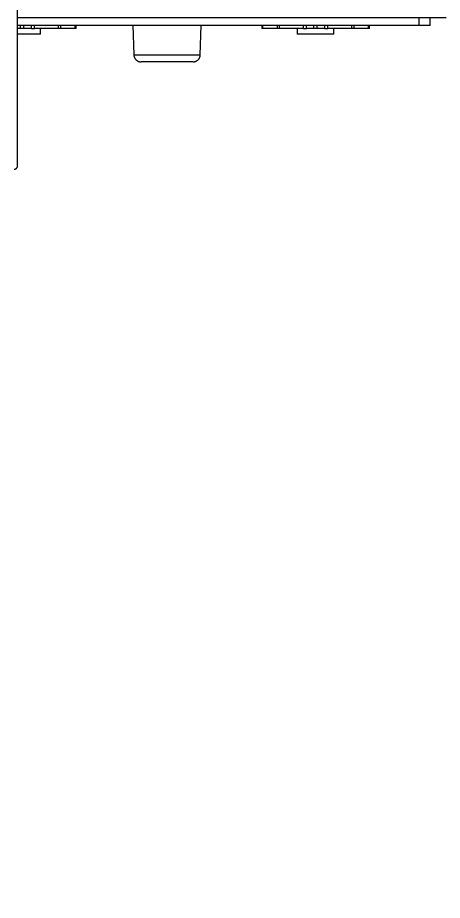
# Model space of a CAD drawing. Header units: millimetres. Extents: x -10881 to 8954, y -8695 to 5624.
# Drawn here: x -3737 to -2579, y -2631 to -223 of the extents above; entities that cross this region are included whole.
import ezdxf

# ---------------------------------------------------------------- set-up
doc = ezdxf.new("R2010")
doc.units = ezdxf.units.MM
for name, color, linetype in [('DIKOM_ОБЪЕКТ', 7, 'Continuous'), ('DIKOM_РАЗМЕР_ЗОНА', 7, 'Continuous'), ('DIKOM_РАЗМЕР_ОБЪЕКТА', 7, 'Continuous')]:
    doc.layers.add(name, color=color, linetype=linetype)
doc.styles.add('style1', font='arial.ttf', dxfattribs={"width": 0.8})
doc.dimstyles.new('1-50', dxfattribs={"dimtxt": 300, "dimasz": 200, "dimexe": 100, "dimexo": 0, "dimgap": 100, "dimtad": 1, "dimtxsty": 'style1', "dimcen": 200, "dimclrd": 7, "dimclre": 7, "dimclrt": 7, "dimadec": 1, "dimazin": 2, "dimtfac": 1, "dimtmove": 0, "dimatfit": 2, "dimfxl": 0, "dimlwd": 25, "dimlwe": 18, "dimarcsym": 0})

# ---------------------------------------------------------------- blocks, each defined once
blk = doc.blocks.new('*D9')
at = {"layer": 'Defpoints', "color": 0, "transparency": 16777216}
for p in [(-9534, 4149), (-6877.1, 4149), (-2715.7, -5051.1)]:
    blk.add_point(p, dxfattribs=at)
at = {"layer": 'DIKOM_РАЗМЕР_ОБЪЕКТА', "color": 7, "lineweight": 18, "transparency": 16777216}
for p, q in [((-6877.1, 4149), (-9634, 4149)), ((-2715.7, -5051.1), (-9634, -5051.1))]:
    blk.add_line(p, q, dxfattribs=at)
at = {"layer": 'DIKOM_РАЗМЕР_ОБЪЕКТА', "color": 7, "lineweight": 25, "transparency": 16777216}
blk.add_line((-9534, -4851.1), (-9534, 3949), dxfattribs=at)
at = {"layer": 'DIKOM_РАЗМЕР_ОБЪЕКТА', "color": 7, "transparency": 16777216}
for points in [[(-9567.3, 3949), (-9500.7, 3949), (-9534, 4149)], [(-9567.3, -4851.1), (-9500.7, -4851.1), (-9534, -5051.1)]]:
    blk.add_solid(points, dxfattribs=at)
at = {"layer": 'DIKOM_РАЗМЕР_ОБЪЕКТА', "color": 7, "transparency": 16777216, "insert": (-9787.2, -451.1), "char_height": 300, "attachment_point": 5, "rotation": 90, "style": 'style1'}
blk.add_mtext('9200', dxfattribs=at)
blk = doc.blocks.new('*D10')
at = {"layer": 'Defpoints', "color": 0, "transparency": 16777216}
for p in [(-7152.7, 2730.8), (7385.2, 911.3), (7385.2, -7693.8)]:
    blk.add_point(p, dxfattribs=at)
at = {"layer": 'DIKOM_РАЗМЕР_ОБЪЕКТА', "color": 7, "lineweight": 18, "transparency": 16777216}
for p, q in [((-7152.7, 2730.8), (-7152.7, -7793.8)), ((7385.2, 911.3), (7385.2, -7793.8))]:
    blk.add_line(p, q, dxfattribs=at)
at = {"layer": 'DIKOM_РАЗМЕР_ОБЪЕКТА', "color": 7, "lineweight": 25, "transparency": 16777216}
blk.add_line((-6952.7, -7693.8), (7185.2, -7693.8), dxfattribs=at)
at = {"layer": 'DIKOM_РАЗМЕР_ОБЪЕКТА', "color": 7, "transparency": 16777216}
for points in [[(-6952.7, -7660.4), (-6952.7, -7727.1), (-7152.7, -7693.8)], [(7185.2, -7660.4), (7185.2, -7727.1), (7385.2, -7693.8)]]:
    blk.add_solid(points, dxfattribs=at)
at = {"layer": 'DIKOM_РАЗМЕР_ОБЪЕКТА', "color": 7, "transparency": 16777216, "insert": (116.2, -7440.6), "char_height": 300, "attachment_point": 5, "style": 'style1'}
blk.add_mtext('14500', dxfattribs=at)
blk = doc.blocks.new('*D11')
at = {"layer": 'Defpoints', "color": 0, "transparency": 16777216}
for p in [(-7028.4, 5624.1), (-10431.3, -7165.9), (-2784.8, -7165.9)]:
    blk.add_point(p, dxfattribs=at)
at = {"layer": 'DIKOM_РАЗМЕР_ЗОНА', "color": 7, "lineweight": 18, "transparency": 16777216}
for p, q in [((-7028.4, 5624.1), (-10531.3, 5624.1)), ((-2784.8, -7165.9), (-10531.3, -7165.9))]:
    blk.add_line(p, q, dxfattribs=at)
at = {"layer": 'DIKOM_РАЗМЕР_ЗОНА', "color": 7, "lineweight": 25, "transparency": 16777216}
blk.add_line((-10431.3, 5424.1), (-10431.3, -6965.9), dxfattribs=at)
at = {"layer": 'DIKOM_РАЗМЕР_ЗОНА', "color": 7, "transparency": 16777216}
for points in [[(-10464.6, 5424.1), (-10397.9, 5424.1), (-10431.3, 5624.1)], [(-10464.6, -6965.9), (-10397.9, -6965.9), (-10431.3, -7165.9)]]:
    blk.add_solid(points, dxfattribs=at)
at = {"layer": 'DIKOM_РАЗМЕР_ЗОНА', "color": 7, "transparency": 16777216, "insert": (-10684.4, -770.9), "char_height": 300, "attachment_point": 5, "rotation": 90, "style": 'style1'}
blk.add_mtext('12800', dxfattribs=at)
blk = doc.blocks.new('*D12')
at = {"layer": 'Defpoints', "color": 0, "transparency": 16777216}
for p in [(-9113.3, 3014), (8954.2, 2756.5), (8954.2, -8594.5)]:
    blk.add_point(p, dxfattribs=at)
at = {"layer": 'DIKOM_РАЗМЕР_ЗОНА', "color": 7, "lineweight": 18, "transparency": 16777216}
for p, q in [((-9113.3, 3014), (-9113.3, -8694.5)), ((8954.2, 2756.5), (8954.2, -8694.5))]:
    blk.add_line(p, q, dxfattribs=at)
at = {"layer": 'DIKOM_РАЗМЕР_ЗОНА', "color": 7, "lineweight": 25, "transparency": 16777216}
blk.add_line((-8913.3, -8594.5), (8754.2, -8594.5), dxfattribs=at)
at = {"layer": 'DIKOM_РАЗМЕР_ЗОНА', "color": 7, "transparency": 16777216}
for points in [[(-8913.3, -8561.2), (-8913.3, -8627.8), (-9113.3, -8594.5)], [(8754.2, -8561.2), (8754.2, -8627.8), (8954.2, -8594.5)]]:
    blk.add_solid(points, dxfattribs=at)
at = {"layer": 'DIKOM_РАЗМЕР_ЗОНА', "color": 7, "transparency": 16777216, "insert": (-79.6, -8341.3), "char_height": 300, "attachment_point": 5, "style": 'style1'}
blk.add_mtext('18000', dxfattribs=at)

msp = doc.modelspace()

# ---------------------------------------------------------------- linework, layer by layer
at = {"layer": 'DIKOM_ОБЪЕКТ', "color": 7, "linetype": 'Continuous', "lineweight": 15}
for p, q in [((-3737.157, -626.684), (-3737.157, 1679.632)), ((-2642.526, -244.3), (-2642.526, -223.302)), ((-2612.358, -244.294), (-2612.358, -223.3)), ((-3729.03, -253.053), (-3729.03, -244.31)), ((-3720.005, -253.053), (-3720.005, -244.311)), ((-3699.376, -253.043), (-3699.376, -244.311)), ((-3691.304, -253.042), (-3691.304, -244.311)), ((-3674.518, -268.032), (-3674.518, -253.044)), ((-3626.038, -253.047), (-3626.038, -244.313)), ((-3619.37, -253.047), (-3619.37, -244.313)), ((-3580.734, -253.033), (-3580.734, -244.314)), ((-3577.887, -253.032), (-3577.887, -244.314)), ((-3422.952, -244.316), (-3420.278, -324.537)), ((-3238.989, -324.537), (-3236.315, -244.316)), ((-3071.149, -244.314), (-3071.149, -253.032)), ((-3068.303, -253.033), (-3068.303, -244.314)), ((-3029.666, -244.313), (-3029.666, -253.047)), ((-3022.998, -253.047), (-3022.998, -244.313)), ((-2974.518, -253.044), (-2974.518, -268.032)), ((-2957.732, -253.042), (-2957.732, -244.311)), ((-2949.66, -253.043), (-2949.66, -244.311)), ((-2929.03, -253.053), (-2929.03, -244.311)), ((-2920.005, -253.053), (-2920.005, -244.31)), ((-2899.376, -253.043), (-2899.376, -244.31)), ((-2891.304, -253.042), (-2891.304, -244.31)), ((-2874.518, -268.032), (-2874.518, -253.044)), ((-2826.038, -253.047), (-2826.038, -244.308)), ((-2819.37, -253.047), (-2819.37, -244.307)), ((-2780.734, -253.033), (-2780.734, -244.306)), ((-2777.887, -253.032), (-2777.887, -244.306))]:
    msp.add_line(p, q, dxfattribs=at)
at = {"layer": 'DIKOM_ОБЪЕКТ', "color": 7, "linetype": 'Continuous', "lineweight": 15, "flags": 128}
for points in [[(-3737.157, -223.312), (-3729.302, -223.312), (-3701.678, -223.313), (-3673.992, -223.313), (-3646.247, -223.314), (-3618.449, -223.314), (-3590.603, -223.315), (-3562.712, -223.315), (-3534.781, -223.316), (-3506.816, -223.316), (-3478.821, -223.317), (-3450.8, -223.317), (-3422.757, -223.317), (-3394.699, -223.317), (-3366.629, -223.317), (-3338.552, -223.317), (-3310.473, -223.317), (-3282.396, -223.317), (-3254.326, -223.317), (-3226.267, -223.317), (-3198.225, -223.317), (-3170.204, -223.317), (-3142.209, -223.316), (-3114.243, -223.316), (-3086.313, -223.315), (-3058.422, -223.315), (-3030.576, -223.314), (-3002.778, -223.314), (-2975.033, -223.313), (-2947.347, -223.313), (-2919.723, -223.312), (-2892.166, -223.311), (-2864.681, -223.31), (-2837.273, -223.309), (-2809.945, -223.308), (-2782.703, -223.307), (-2755.55, -223.306), (-2728.493, -223.305), (-2701.534, -223.304), (-2674.678, -223.303), (-2647.93, -223.302), (-2621.295, -223.301), (-2594.776, -223.299), (-2568.378, -223.298)], [(-2642.526, -244.3), (-2668.925, -244.301), (-2695.43, -244.302), (-2722.039, -244.304), (-2748.746, -244.305), (-2775.547, -244.306), (-2802.438, -244.307), (-2829.415, -244.308), (-2856.472, -244.309), (-2883.606, -244.309), (-2910.812, -244.31), (-2938.086, -244.311), (-2965.423, -244.312), (-2992.819, -244.312), (-3020.269, -244.313), (-3047.769, -244.313), (-3075.314, -244.314), (-3102.9, -244.314), (-3130.522, -244.315), (-3158.176, -244.315), (-3185.857, -244.315), (-3213.561, -244.315), (-3241.283, -244.316), (-3269.019, -244.316), (-3296.763, -244.316), (-3324.512, -244.316), (-3352.262, -244.316), (-3380.006, -244.316), (-3407.742, -244.316), (-3435.464, -244.315), (-3463.168, -244.315), (-3490.849, -244.315), (-3518.503, -244.315), (-3546.125, -244.314), (-3573.711, -244.314), (-3601.256, -244.313), (-3628.756, -244.313), (-3656.206, -244.312), (-3683.602, -244.312), (-3710.939, -244.311), (-3737.157, -244.31)], [(-3729.03, -253.053), (-3732.888, -253.052), (-3736.391, -253.051), (-3737.157, -253.05)], [(-3720.005, -253.053), (-3720.781, -253.053), (-3721.85, -253.053), (-3723.129, -253.053), (-3724.518, -253.053), (-3725.906, -253.053), (-3727.185, -253.053), (-3728.255, -253.053), (-3729.03, -253.053)], [(-3699.376, -253.043), (-3700.645, -253.044), (-3702.295, -253.045), (-3704.324, -253.047), (-3706.728, -253.048), (-3709.503, -253.049), (-3712.645, -253.051), (-3716.147, -253.052), (-3720.005, -253.053)], [(-3699.376, -253.043), (-3699.051, -253.043), (-3698.4, -253.042), (-3697.469, -253.042), (-3696.323, -253.042), (-3695.043, -253.042), (-3693.718, -253.042), (-3692.442, -253.042), (-3691.304, -253.042)], [(-3626.038, -253.047), (-3634.799, -253.047), (-3643.417, -253.046), (-3651.877, -253.046), (-3660.163, -253.045), (-3668.263, -253.045), (-3676.162, -253.044), (-3683.846, -253.043), (-3691.304, -253.042)], [(-3619.37, -253.047), (-3619.493, -253.047), (-3619.992, -253.047), (-3620.834, -253.047), (-3621.955, -253.047), (-3623.266, -253.047), (-3624.663, -253.047), (-3626.038, -253.047)], [(-3580.734, -253.033), (-3589.267, -253.034), (-3597.951, -253.034), (-3606.773, -253.034), (-3615.716, -253.035), (-3619.37, -253.035)], [(-3577.887, -253.032), (-3578.084, -253.032), (-3578.658, -253.033), (-3579.566, -253.033), (-3580.734, -253.033)], [(-3068.303, -253.033), (-3069.471, -253.033), (-3070.378, -253.033), (-3070.952, -253.032), (-3071.149, -253.032), (-3071.149, -253.032)], [(-3029.666, -253.035), (-3033.32, -253.035), (-3042.264, -253.034), (-3051.085, -253.034), (-3059.77, -253.034), (-3068.303, -253.033)], [(-3022.998, -253.047), (-3024.372, -253.047), (-3025.77, -253.047), (-3027.081, -253.047), (-3028.202, -253.047), (-3029.044, -253.047), (-3029.543, -253.047), (-3029.666, -253.047)], [(-2957.732, -253.042), (-2965.19, -253.043), (-2972.874, -253.044), (-2980.773, -253.045), (-2988.873, -253.045), (-2997.159, -253.046), (-3005.619, -253.046), (-3014.236, -253.047), (-3022.998, -253.047)], [(-2957.732, -253.042), (-2956.594, -253.042), (-2955.318, -253.042), (-2953.993, -253.042), (-2952.713, -253.042), (-2951.567, -253.042), (-2950.636, -253.042), (-2949.985, -253.043), (-2949.66, -253.043)], [(-2929.03, -253.053), (-2932.888, -253.052), (-2936.391, -253.051), (-2939.533, -253.049), (-2942.308, -253.048), (-2944.712, -253.047), (-2946.741, -253.045), (-2948.391, -253.044), (-2949.66, -253.043)], [(-2920.005, -253.053), (-2920.781, -253.053), (-2921.85, -253.053), (-2923.129, -253.053), (-2924.518, -253.053), (-2925.906, -253.053), (-2927.185, -253.053), (-2928.255, -253.053), (-2929.03, -253.053)], [(-2899.376, -253.043), (-2900.645, -253.044), (-2902.295, -253.045), (-2904.324, -253.047), (-2906.728, -253.048), (-2909.503, -253.049), (-2912.645, -253.051), (-2916.147, -253.052), (-2920.005, -253.053)], [(-2899.376, -253.043), (-2899.051, -253.043), (-2898.4, -253.042), (-2897.469, -253.042), (-2896.323, -253.042), (-2895.043, -253.042), (-2893.718, -253.042), (-2892.442, -253.042), (-2891.304, -253.042)], [(-2826.038, -253.047), (-2834.799, -253.047), (-2843.417, -253.046), (-2851.877, -253.046), (-2860.163, -253.045), (-2868.263, -253.045), (-2876.162, -253.044), (-2883.846, -253.043), (-2891.304, -253.042)], [(-2819.37, -253.047), (-2819.493, -253.047), (-2819.992, -253.047), (-2820.834, -253.047), (-2821.955, -253.047), (-2823.266, -253.047), (-2824.663, -253.047), (-2826.038, -253.047)], [(-2780.734, -253.033), (-2789.267, -253.034), (-2797.951, -253.034), (-2806.773, -253.034), (-2815.716, -253.035), (-2819.37, -253.035)], [(-2777.887, -253.032), (-2778.084, -253.032), (-2778.658, -253.033), (-2779.566, -253.033), (-2780.734, -253.033)], [(-2612.358, -244.294), (-2612.514, -244.295), (-2613.022, -244.295), (-2613.878, -244.296), (-2615.077, -244.296), (-2616.609, -244.297), (-2618.46, -244.297), (-2620.617, -244.298), (-2623.061, -244.298), (-2625.773, -244.299), (-2628.732, -244.299), (-2631.913, -244.299), (-2635.291, -244.3), (-2638.838, -244.3), (-2642.526, -244.3)], [(-3674.518, -268.032), (-3674.694, -268.033), (-3675.218, -268.033), (-3676.089, -268.034), (-3677.299, -268.035), (-3678.841, -268.035), (-3680.703, -268.036), (-3682.872, -268.036), (-3685.333, -268.037), (-3688.07, -268.037), (-3691.062, -268.038), (-3694.288, -268.038), (-3697.727, -268.038), (-3701.353, -268.039), (-3705.142, -268.039), (-3709.067, -268.039), (-3713.101, -268.039), (-3717.214, -268.039), (-3721.379, -268.039), (-3725.565, -268.039), (-3729.745, -268.039), (-3733.887, -268.039), (-3737.157, -268.039)], [(-2874.518, -268.032), (-2874.694, -268.033), (-2875.218, -268.033), (-2876.089, -268.034), (-2877.299, -268.035), (-2878.841, -268.035), (-2880.703, -268.036), (-2882.872, -268.036), (-2885.333, -268.037), (-2888.07, -268.037), (-2891.062, -268.038), (-2894.288, -268.038), (-2897.727, -268.038), (-2901.353, -268.039), (-2905.142, -268.039), (-2909.067, -268.039), (-2913.101, -268.039), (-2917.214, -268.039), (-2921.379, -268.039), (-2925.565, -268.039), (-2929.745, -268.039), (-2933.887, -268.039), (-2937.964, -268.039), (-2941.947, -268.039), (-2945.807, -268.039), (-2949.518, -268.039), (-2953.054, -268.038), (-2956.389, -268.038), (-2959.501, -268.037), (-2962.368, -268.037), (-2964.969, -268.037), (-2967.286, -268.036), (-2969.304, -268.035), (-2971.007, -268.035), (-2972.384, -268.034), (-2973.426, -268.034), (-2974.124, -268.033), (-2974.474, -268.033), (-2974.518, -268.032)], [(-3420.278, -324.537), (-3420.234, -324.537), (-3419.884, -324.538), (-3419.184, -324.539), (-3418.138, -324.539), (-3416.749, -324.54), (-3415.024, -324.541), (-3412.968, -324.542), (-3410.59, -324.542), (-3407.898, -324.543), (-3404.904, -324.544), (-3401.618, -324.545), (-3398.054, -324.545), (-3394.225, -324.546), (-3390.147, -324.546), (-3385.834, -324.547), (-3381.304, -324.547), (-3376.574, -324.548), (-3371.662, -324.548), (-3366.588, -324.549), (-3361.37, -324.549), (-3356.03, -324.549), (-3350.588, -324.549), (-3345.065, -324.549), (-3339.482, -324.55), (-3333.861, -324.55), (-3328.224, -324.55), (-3322.592, -324.55), (-3316.987, -324.55), (-3311.431, -324.549), (-3305.946, -324.549), (-3300.552, -324.549), (-3295.271, -324.549), (-3290.123, -324.548), (-3285.128, -324.548), (-3280.304, -324.548), (-3275.672, -324.547), (-3271.248, -324.547), (-3267.051, -324.546), (-3263.095, -324.545), (-3259.397, -324.545), (-3255.971, -324.544), (-3252.829, -324.544), (-3249.985, -324.543), (-3247.449, -324.542), (-3245.231, -324.541), (-3243.339, -324.541), (-3241.781, -324.54), (-3240.563, -324.539), (-3239.69, -324.538), (-3239.165, -324.537), (-3238.989, -324.537)], [(-3258.988, -343.87), (-3259.022, -343.871), (-3259.374, -343.871), (-3260.076, -343.872), (-3261.124, -343.873), (-3262.514, -343.873), (-3264.238, -343.874), (-3266.288, -343.875), (-3268.653, -343.875), (-3271.322, -343.876), (-3274.282, -343.877), (-3277.517, -343.877), (-3281.013, -343.878), (-3284.75, -343.878), (-3288.711, -343.879), (-3292.876, -343.879), (-3297.224, -343.879), (-3301.733, -343.88), (-3306.382, -343.88), (-3311.146, -343.88), (-3316.002, -343.88), (-3320.927, -343.88), (-3325.894, -343.88), (-3330.88, -343.88), (-3335.861, -343.88), (-3340.81, -343.88), (-3345.703, -343.88), (-3350.516, -343.88), (-3355.226, -343.88), (-3359.807, -343.879), (-3364.239, -343.879), (-3368.498, -343.879), (-3372.563, -343.878), (-3376.415, -343.878), (-3380.034, -343.877), (-3383.401, -343.877), (-3386.501, -343.876), (-3389.317, -343.876), (-3391.836, -343.875), (-3394.045, -343.874), (-3395.933, -343.874), (-3397.491, -343.873), (-3398.71, -343.872), (-3399.586, -343.872), (-3400.113, -343.871), (-3400.287, -343.87)]]:
    msp.add_lwpolyline(points, dxfattribs=at)
at = {"layer": 'DIKOM_ОБЪЕКТ', "color": 7, "linetype": 'Continuous', "lineweight": 15}
for points, knots in [([(-3420.285, -324.283), (-3420.241, -325.084), (-3420.151, -326.694), (-3419.654, -329.047), (-3418.911, -331.29), (-3417.938, -333.37), (-3416.772, -335.269), (-3415.446, -336.976), (-3413.996, -338.483), (-3412.455, -339.786), (-3410.86, -340.884), (-3409.247, -341.782), (-3407.654, -342.491), (-3406.12, -343.023), (-3404.686, -343.398), (-3403.401, -343.639), (-3402.319, -343.775), (-3401.52, -343.836), (-3400.998, -343.859), (-3400.738, -343.865), (-3400.638, -343.867), (-3400.613, -343.868), (-3400.612, -343.868)], [0, 0, 0, 0, 0.07799959, 0.15676886, 0.23323324, 0.30752713, 0.37969074, 0.44970289, 0.51748395, 0.58289313, 0.64571991, 0.70566939, 0.76234035, 0.81519462, 0.86351681, 0.90636244, 0.94244856, 0.96948893, 0.98483383, 0.99342454, 0.99971342, 1, 1, 1, 1]), ([(-3258.81, -343.87), (-3258.786, -343.869), (-3258.747, -343.869), (-3258.608, -343.867), (-3258.343, -343.861), (-3257.792, -343.839), (-3256.766, -343.762), (-3255.398, -343.57), (-3253.474, -343.137), (-3251.386, -342.431), (-3249.26, -341.397), (-3247.389, -340.216), (-3245.686, -338.87), (-3244.081, -337.279), (-3242.637, -335.48), (-3241.396, -333.499), (-3240.385, -331.368), (-3239.636, -329.121), (-3239.136, -326.832), (-3239.05, -325.288), (-3239.009, -324.535)], [0, 0, 0, 0, 0.01404, 0.02231276, 0.03016542, 0.04762702, 0.07500015, 0.13019182, 0.18009744, 0.26500545, 0.34183144, 0.40733259, 0.47783283, 0.55050086, 0.62458752, 0.69958882, 0.7751915, 0.85119241, 0.92745319, 1, 1, 1, 1]), ([(-3746.543, -636.647), (-3746.19, -636.647), (-3745.277, -636.646), (-3743.838, -636.29), (-3742.292, -635.641), (-3740.89, -634.712), (-3739.664, -633.547), (-3738.646, -632.172), (-3737.866, -630.623), (-3737.351, -628.94), (-3737.17, -627.603), (-3737.159, -626.848), (-3737.157, -626.684)], [0, 0, 0, 0, 0.07016375, 0.18134298, 0.29181953, 0.40218937, 0.51302479, 0.62480139, 0.7378402, 0.85228444, 0.96812305, 1, 1, 1, 1])]:
    msp.add_open_spline(points, degree=3, knots=knots, dxfattribs=at)

# ---------------------------------------------------------------- dimensions: what is measured, and where the dimension line sits
at = {"layer": 'DIKOM_РАЗМЕР_ЗОНА'}
dim = msp.add_linear_dim(base=(-10431.262, -7165.906), p1=(-7028.448, 5624.134), p2=(-2784.833, -7165.906), angle=90, text='12800', dimstyle='1-50', dxfattribs=at)
dim.commit()
dim.dimension.update_dxf_attribs({"geometry": '*D11', "text_midpoint": (-10431.262, -770.886), "dimtype": 160})
dim = msp.add_linear_dim(base=(8954.2, -8594.513), p1=(-9113.319, 3014.045), p2=(8954.2, 2756.48), text='18000', dimstyle='1-50', dxfattribs=at)
dim.commit()
dim.dimension.update_dxf_attribs({"geometry": '*D12', "text_midpoint": (-79.559, -8594.513), "dimtype": 160})
at = {"layer": 'DIKOM_РАЗМЕР_ОБЪЕКТА'}
dim = msp.add_linear_dim(base=(-9533.989, 4149.001), p1=(-2715.652, -5051.147), p2=(-6877.054, 4149.001), angle=90, text='9200', dimstyle='1-50', dxfattribs=at)
dim.commit()
dim.dimension.update_dxf_attribs({"geometry": '*D9', "text_midpoint": (-9533.989, -451.073), "dimtype": 160})
dim = msp.add_linear_dim(base=(7385.217, -7693.766), p1=(-7152.73, 2730.795), p2=(7385.217, 911.281), text='14500', dimstyle='1-50', dxfattribs=at)
dim.commit()
dim.dimension.update_dxf_attribs({"geometry": '*D10', "text_midpoint": (116.244, -7693.766), "dimtype": 160})

doc.saveas('drawing.dxf')
